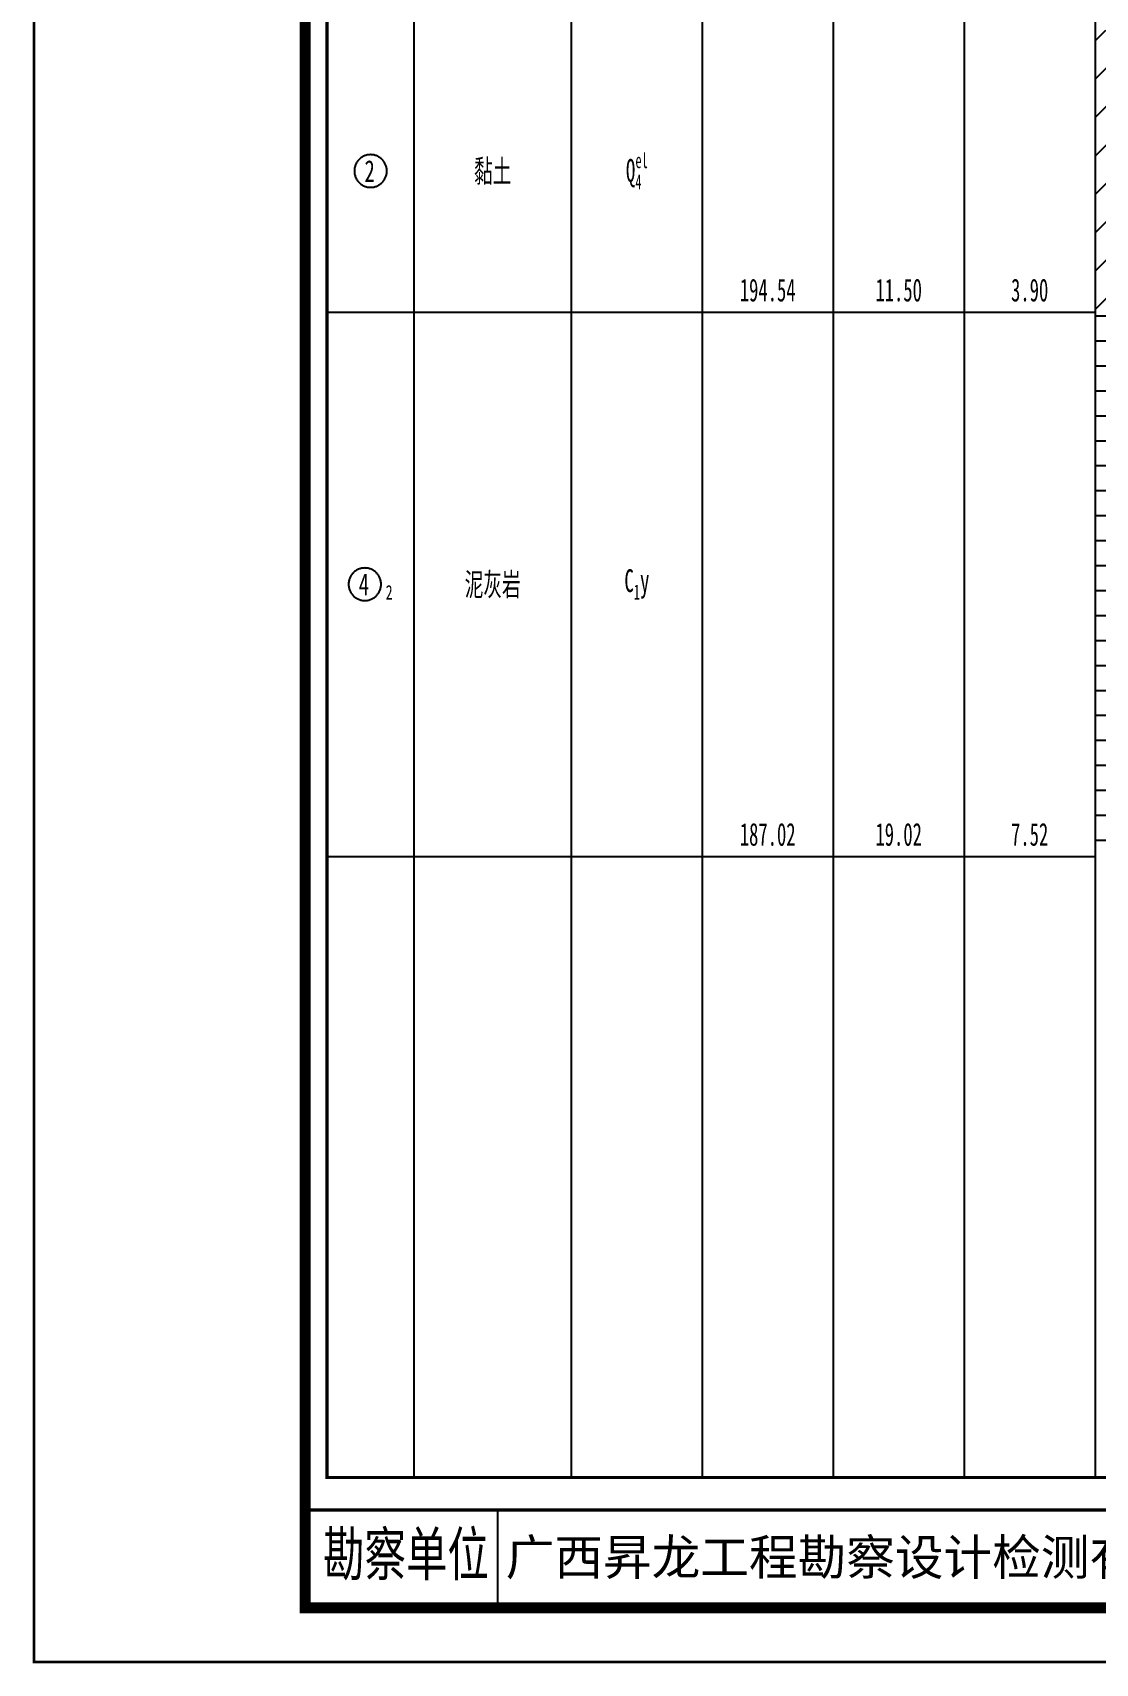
# Model space of a CAD drawing. Header units: millimetres. Extents: x 1264 to 9491, y 619 to 916.
# Drawn here: x 1487 to 1585, y 618.8 to 769 of the extents above; entities that cross this region are included whole.
import ezdxf
from ezdxf.enums import TextEntityAlignment as Align

# ---------------------------------------------------------------- set-up
doc = ezdxf.new("R2010")
doc.units = ezdxf.units.MM
doc.layers.add('GICAD_POU_TEXTS', color=7, linetype='Continuous')
doc.styles.add('HT', font='simhei.ttf')
doc.styles.add('LZ_FONT', font='simfang_0.ttf', dxfattribs={"width": 0.7, "height": 8})
doc.styles.add('成果图图块', font='simfang_0.ttf', dxfattribs={"height": 2.5})
doc.styles.add('成果图表体', font='simfang_0.ttf', dxfattribs={"width": 0.6, "height": 2.1})

# ---------------------------------------------------------------- blocks, each defined once
blk = doc.blocks.new('ZZT_DCBH_Z.dwg3', base_point=(-0.02, 0))
at = {"color": 7}
blk.add_polyline3d([(-1.52, 0.02, 0), (-1.52, -0.06, 0), (-1.52, -0.13, 0), (-1.51, -0.2, 0), (-1.5, -0.28, 0), (-1.48, -0.35, 0), (-1.46, -0.42, 0), (-1.44, -0.49, 0), (-1.41, -0.56, 0), (-1.38, -0.63, 0), (-1.35, -0.69, 0), (-1.31, -0.76, 0), (-1.27, -0.82, 0), (-1.23, -0.88, 0), (-1.18, -0.94, 0), (-1.14, -0.99, 0), (-1.09, -1.04, 0), (-1.03, -1.1, 0), (-0.98, -1.14, 0), (-0.92, -1.19, 0), (-0.86, -1.23, 0), (-0.8, -1.27, 0), (-0.73, -1.31, 0), (-0.67, -1.34, 0), (-0.6, -1.37, 0), (-0.53, -1.4, 0), (-0.46, -1.42, 0), (-0.39, -1.44, 0), (-0.32, -1.46, 0), (-0.25, -1.47, 0), (-0.17, -1.48, 0), (-0.1, -1.48, 0), (-0.02, -1.48, 0), (0.05, -1.48, 0), (0.12, -1.48, 0), (0.2, -1.47, 0), (0.27, -1.46, 0), (0.34, -1.44, 0), (0.41, -1.42, 0), (0.48, -1.4, 0), (0.55, -1.37, 0), (0.62, -1.34, 0), (0.68, -1.31, 0), (0.75, -1.27, 0), (0.81, -1.23, 0), (0.87, -1.19, 0), (0.93, -1.14, 0), (0.98, -1.1, 0), (1.04, -1.04, 0), (1.09, -0.99, 0), (1.13, -0.94, 0), (1.18, -0.88, 0), (1.22, -0.82, 0), (1.26, -0.76, 0), (1.3, -0.69, 0), (1.33, -0.63, 0), (1.36, -0.56, 0), (1.39, -0.49, 0), (1.41, -0.42, 0), (1.43, -0.35, 0), (1.45, -0.28, 0), (1.46, -0.2, 0), (1.47, -0.13, 0), (1.47, -0.06, 0), (1.48, 0.02, 0), (1.47, 0.09, 0), (1.47, 0.16, 0), (1.46, 0.24, 0), (1.45, 0.31, 0), (1.43, 0.38, 0), (1.41, 0.45, 0), (1.39, 0.52, 0), (1.36, 0.59, 0), (1.33, 0.66, 0), (1.3, 0.72, 0), (1.26, 0.79, 0), (1.22, 0.85, 0), (1.18, 0.91, 0), (1.13, 0.97, 0), (1.09, 1.02, 0), (1.04, 1.08, 0), (0.98, 1.13, 0), (0.93, 1.18, 0), (0.87, 1.22, 0), (0.81, 1.26, 0), (0.75, 1.3, 0), (0.68, 1.34, 0), (0.62, 1.37, 0), (0.55, 1.4, 0), (0.48, 1.43, 0), (0.41, 1.45, 0), (0.34, 1.47, 0), (0.27, 1.49, 0), (0.2, 1.5, 0), (0.12, 1.51, 0), (0.05, 1.51, 0), (-0.02, 1.52, 0), (-0.1, 1.51, 0), (-0.17, 1.51, 0), (-0.25, 1.5, 0), (-0.32, 1.49, 0), (-0.39, 1.47, 0), (-0.46, 1.45, 0), (-0.53, 1.43, 0), (-0.6, 1.4, 0), (-0.67, 1.37, 0), (-0.73, 1.34, 0), (-0.8, 1.3, 0), (-0.86, 1.26, 0), (-0.92, 1.22, 0), (-0.98, 1.18, 0), (-1.03, 1.13, 0), (-1.09, 1.08, 0), (-1.14, 1.02, 0), (-1.18, 0.97, 0), (-1.23, 0.91, 0), (-1.27, 0.85, 0), (-1.31, 0.79, 0), (-1.35, 0.72, 0), (-1.38, 0.66, 0), (-1.41, 0.59, 0), (-1.44, 0.52, 0), (-1.46, 0.45, 0), (-1.48, 0.38, 0), (-1.5, 0.31, 0), (-1.51, 0.24, 0), (-1.52, 0.16, 0), (-1.52, 0.09, 0), (-1.52, 0.02, 0)], dxfattribs=at)
at = {"layer": 'GICAD_POU_TEXTS', "color": 7, "style": '成果图图块', "width": 0.7}
blk.add_text('2', height=2, dxfattribs=at).set_placement((-0.11, -0.99), align=Align.CENTER)
blk = doc.blocks.new('ZZT_DCBH_Y1.dwg1', base_point=(0.51, 0))
at = {"color": 7}
blk.add_polyline3d([(-1.52, 0.02, 0), (-1.52, -0.06, 0), (-1.52, -0.13, 0), (-1.51, -0.2, 0), (-1.5, -0.28, 0), (-1.48, -0.35, 0), (-1.46, -0.42, 0), (-1.44, -0.49, 0), (-1.41, -0.56, 0), (-1.38, -0.63, 0), (-1.35, -0.69, 0), (-1.31, -0.76, 0), (-1.27, -0.82, 0), (-1.23, -0.88, 0), (-1.18, -0.94, 0), (-1.14, -0.99, 0), (-1.09, -1.04, 0), (-1.03, -1.1, 0), (-0.98, -1.14, 0), (-0.92, -1.19, 0), (-0.86, -1.23, 0), (-0.8, -1.27, 0), (-0.73, -1.31, 0), (-0.67, -1.34, 0), (-0.6, -1.37, 0), (-0.53, -1.4, 0), (-0.46, -1.42, 0), (-0.39, -1.44, 0), (-0.32, -1.46, 0), (-0.25, -1.47, 0), (-0.17, -1.48, 0), (-0.1, -1.48, 0), (-0.02, -1.48, 0), (0.05, -1.48, 0), (0.12, -1.48, 0), (0.2, -1.47, 0), (0.27, -1.46, 0), (0.34, -1.44, 0), (0.41, -1.42, 0), (0.48, -1.4, 0), (0.55, -1.37, 0), (0.62, -1.34, 0), (0.68, -1.31, 0), (0.75, -1.27, 0), (0.81, -1.23, 0), (0.87, -1.19, 0), (0.93, -1.14, 0), (0.98, -1.1, 0), (1.04, -1.04, 0), (1.09, -0.99, 0), (1.13, -0.94, 0), (1.18, -0.88, 0), (1.22, -0.82, 0), (1.26, -0.76, 0), (1.3, -0.69, 0), (1.33, -0.63, 0), (1.36, -0.56, 0), (1.39, -0.49, 0), (1.41, -0.42, 0), (1.43, -0.35, 0), (1.45, -0.28, 0), (1.46, -0.2, 0), (1.47, -0.13, 0), (1.47, -0.06, 0), (1.48, 0.02, 0), (1.47, 0.09, 0), (1.47, 0.16, 0), (1.46, 0.24, 0), (1.45, 0.31, 0), (1.43, 0.38, 0), (1.41, 0.45, 0), (1.39, 0.52, 0), (1.36, 0.59, 0), (1.33, 0.66, 0), (1.3, 0.72, 0), (1.26, 0.79, 0), (1.22, 0.85, 0), (1.18, 0.91, 0), (1.13, 0.97, 0), (1.09, 1.02, 0), (1.04, 1.08, 0), (0.98, 1.13, 0), (0.93, 1.18, 0), (0.87, 1.22, 0), (0.81, 1.26, 0), (0.75, 1.3, 0), (0.68, 1.34, 0), (0.62, 1.37, 0), (0.55, 1.4, 0), (0.48, 1.43, 0), (0.41, 1.45, 0), (0.34, 1.47, 0), (0.27, 1.49, 0), (0.2, 1.5, 0), (0.12, 1.51, 0), (0.05, 1.51, 0), (-0.02, 1.52, 0), (-0.1, 1.51, 0), (-0.17, 1.51, 0), (-0.25, 1.5, 0), (-0.32, 1.49, 0), (-0.39, 1.47, 0), (-0.46, 1.45, 0), (-0.53, 1.43, 0), (-0.6, 1.4, 0), (-0.67, 1.37, 0), (-0.73, 1.34, 0), (-0.8, 1.3, 0), (-0.86, 1.26, 0), (-0.92, 1.22, 0), (-0.98, 1.18, 0), (-1.03, 1.13, 0), (-1.09, 1.08, 0), (-1.14, 1.02, 0), (-1.18, 0.97, 0), (-1.23, 0.91, 0), (-1.27, 0.85, 0), (-1.31, 0.79, 0), (-1.35, 0.72, 0), (-1.38, 0.66, 0), (-1.41, 0.59, 0), (-1.44, 0.52, 0), (-1.46, 0.45, 0), (-1.48, 0.38, 0), (-1.5, 0.31, 0), (-1.51, 0.24, 0), (-1.52, 0.16, 0), (-1.52, 0.09, 0), (-1.52, 0.02, 0)], dxfattribs=at)
at = {"layer": 'GICAD_POU_TEXTS', "color": 7, "style": '成果图图块', "width": 0.7}
blk.add_text('4', height=2, dxfattribs=at).set_placement((-0.11, -0.99), align=Align.CENTER)
blk.add_text('2', height=1.33, dxfattribs=at).set_placement((1.9, -1.39))
blk = doc.blocks.new('柱状图图框模板-(昇龙标准).dwg1', base_point=(27, 229))
blk.add_line((42.74, 4.95), (42.74, 13.95))
blk.add_line((42.74, 4.95), (42.74, 13.95))
for points, const_width in [([(0, 0), (210, 0), (210, 297), (0, 297)], 0.25), ([(25, 5), (205, 5), (205, 292), (25, 292)], 1), ([(27, 265), (203, 265), (203, 17), (27, 17)], 0.3)]:
    blk.add_lwpolyline(points, close=True, dxfattribs=dict(const_width=const_width))
at = {"const_width": 0.3}
blk.add_lwpolyline([(25, 14), (205, 14)], dxfattribs=at)
at = {"style": 'LZ_FONT', "width": 0.7}
blk.add_text('勘察单位', height=4, dxfattribs=at).set_placement((26.65, 7.95))
at = {"style": 'HT'}
blk.add_text('广西昇龙工程勘察设计检测有限公司', height=3.2865, dxfattribs=at).set_placement((43.48, 8.02))

msp = doc.modelspace()

# ---------------------------------------------------------------- hatches: boundary and pattern name
at = {"linetype": 'Continuous'}
h = msp.add_hatch(dxfattribs=at)
h.set_pattern_fill('GKNXT', scale=0.5, style=0, pattern_type=2)
h.set_pattern_definition([(45, (0, 0), (-1.767767, 1.767767), [])])
h.paths.add_polyline_path([(1584.97, 743.23), (1599.46, 743.23), (1599.46, 769.23), (1584.97, 769.23)])
h = msp.add_hatch(dxfattribs=at)
h.set_pattern_fill('GKNHY1', scale=0.5, style=0, pattern_type=2)
h.set_pattern_definition([(0, (0, 0), (0, 2.3), []), (45, (0, 0), (4e-16, 4.6), [3.252691, -6.505382])])
h.paths.add_polyline_path([(1584.97, 693.09), (1599.46, 693.09), (1599.46, 743.23), (1584.97, 743.23)])

# ---------------------------------------------------------------- linework, layer by layer
at = {"color": 0}
for p, q in [((1514.15, 743.23), (1514.15, 769.23)), ((1522.2, 743.23), (1522.2, 769.23)), ((1514.15, 743.23), (1522.2, 743.23)), ((1514.15, 743.23), (1522.2, 743.23)), ((1514.15, 693.09), (1514.15, 743.23)), ((1522.2, 693.09), (1522.2, 743.23)), ((1514.15, 693.09), (1522.2, 693.09))]:
    msp.add_line(p, q, dxfattribs=at)
for points in [[(1514.15, 635.89), (1514.15, 819.89)], [(1522.2, 635.89), (1522.2, 819.89)], [(1522.2, 635.89), (1522.2, 819.89)], [(1536.69, 635.89), (1536.69, 819.89)], [(1536.69, 635.89), (1536.69, 819.89)], [(1548.76, 635.89), (1548.76, 819.89)], [(1548.76, 635.89), (1548.76, 819.89)], [(1560.83, 635.89), (1560.83, 819.89)], [(1560.83, 635.89), (1560.83, 819.89)], [(1572.9, 635.89), (1572.9, 819.89)], [(1572.9, 635.89), (1572.9, 819.89)], [(1584.97, 635.89), (1584.97, 819.89)], [(1584.97, 635.89), (1584.97, 819.89)], [(1522.2, 743.23), (1522.2, 769.23)], [(1536.69, 743.23), (1536.69, 769.23)], [(1536.69, 743.23), (1536.69, 769.23)], [(1548.76, 743.23), (1548.76, 769.23)], [(1548.76, 743.23), (1548.76, 769.23)], [(1560.83, 743.23), (1560.83, 769.23)], [(1560.83, 743.23), (1560.83, 769.23)], [(1572.9, 743.23), (1572.9, 769.23)], [(1572.9, 743.23), (1572.9, 769.23)], [(1584.97, 743.23), (1584.97, 769.23)], [(1522.2, 743.23), (1536.69, 743.23)], [(1522.2, 743.23), (1536.69, 743.23)], [(1522.2, 693.09), (1522.2, 743.23)], [(1536.69, 693.09), (1536.69, 743.23)], [(1536.69, 743.23), (1548.76, 743.23)], [(1536.69, 743.23), (1548.76, 743.23)], [(1536.69, 693.09), (1536.69, 743.23)], [(1548.76, 693.09), (1548.76, 743.23)], [(1548.76, 743.23), (1560.83, 743.23)], [(1548.76, 743.23), (1560.83, 743.23)], [(1548.76, 693.09), (1548.76, 743.23)], [(1560.83, 693.09), (1560.83, 743.23)], [(1560.83, 743.23), (1572.9, 743.23)], [(1560.83, 743.23), (1572.9, 743.23)], [(1560.83, 693.09), (1560.83, 743.23)], [(1572.9, 693.09), (1572.9, 743.23)], [(1572.9, 743.23), (1584.97, 743.23)], [(1572.9, 743.23), (1584.97, 743.23)], [(1572.9, 693.09), (1572.9, 743.23)], [(1584.97, 693.09), (1584.97, 743.23)], [(1522.2, 693.09), (1536.69, 693.09)], [(1536.69, 693.09), (1548.76, 693.09)], [(1548.76, 693.09), (1560.83, 693.09)], [(1560.83, 693.09), (1572.9, 693.09)], [(1572.9, 693.09), (1584.97, 693.09)], [(1514.15, 635.89), (1522.2, 635.89)], [(1522.2, 635.89), (1536.69, 635.89)], [(1536.69, 635.89), (1548.76, 635.89)], [(1548.76, 635.89), (1560.83, 635.89)], [(1560.83, 635.89), (1572.9, 635.89)], [(1572.9, 635.89), (1584.97, 635.89)], [(1584.97, 635.89), (1599.46, 635.89)]]:
    msp.add_lwpolyline(points, dxfattribs=at)

# ---------------------------------------------------------------- block references
for name, p in [('柱状图图框模板-(昇龙标准).dwg1', (1514.15, 847.89)), ('ZZT_DCBH_Z.dwg3', (1518.18, 756.23)), ('ZZT_DCBH_Y1.dwg1', (1518.18, 718.16))]:
    msp.add_blockref(name, p)

# ---------------------------------------------------------------- texts
at = {"color": 0, "style": '成果图表体', "width": 0.6}
for s, height, p in [('黏土', 2.1, (1527.71, 755.18)), ('Q', 2.1, (1541.71, 755.25)), ('el', 1.4, (1542.58, 756.51)), ('4', 1.4, (1542.58, 754.55)), ('194.54', 2.1, (1552.2, 744.23)), ('11.50', 2.1, (1564.7, 744.23)), ('3.90', 2.1, (1577.2, 744.23)), ('C', 2.1, (1541.57, 717.46)), ('泥灰岩', 2.1, (1526.85, 717.11)), ('1', 1.4, (1542.43, 716.76)), ('y', 2.1, (1543.01, 717.46)), ('187.02', 2.1, (1552.2, 694.09)), ('19.02', 2.1, (1564.7, 694.09)), ('7.52', 2.1, (1577.2, 694.09))]:
    msp.add_text(s, height=height, dxfattribs=at).set_placement(p)

doc.saveas('drawing.dxf')
